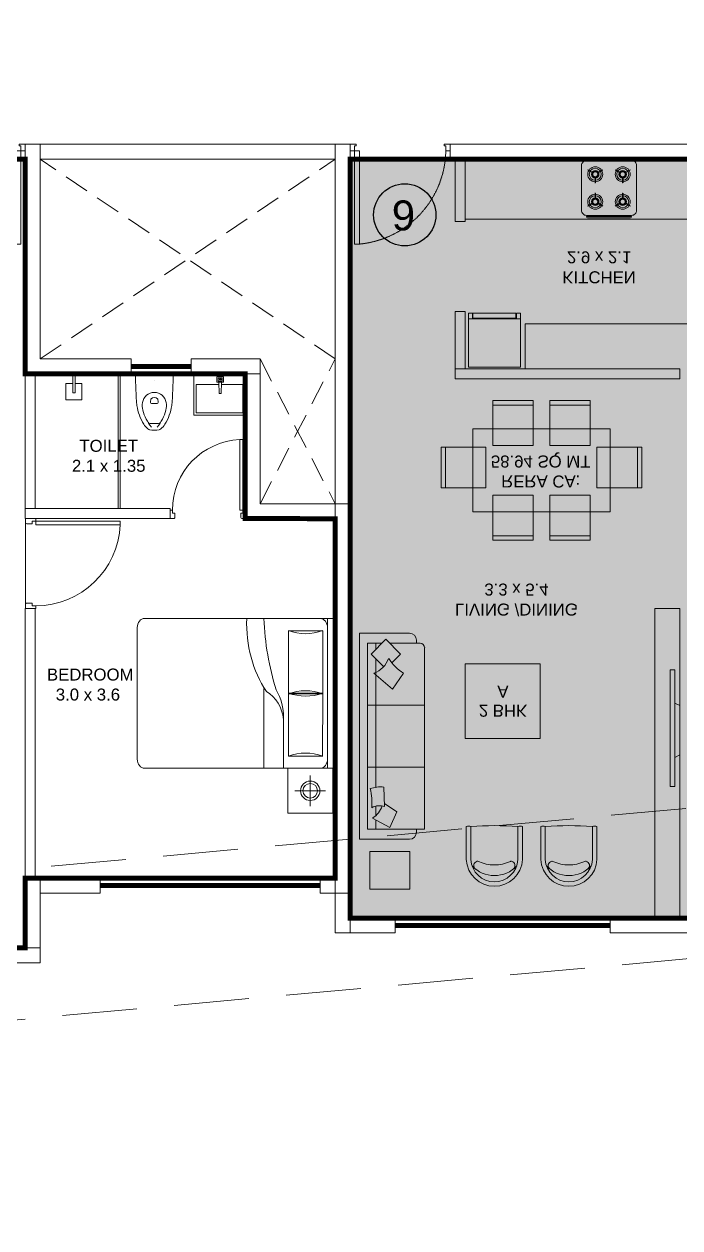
# Model space of a CAD drawing. Header units: inches. Extents: x 27644242 to 29005101, y -955243 to 216979.
# Drawn here: x 28734104 to 28740665, y 39179 to 51236 of the extents above; entities that cross this region are included whole.
import ezdxf

# ---------------------------------------------------------------- set-up
doc = ezdxf.new("R2010")
doc.units = ezdxf.units.IN
doc.header["$MEASUREMENT"] = 0
doc.set_wipeout_variables(frame=1)
for name, pattern in [('01-Xref Col Podium Lvl-1$0$HIDDEN', [0.375, 0.25, -0.125]), ('DASHED', [0.75, 0.5, -0.25]), ('DASHED2', [0.375, 0.25, -0.125]), ('HIDDEN', [0.375, 0.25, -0.125])]:
    doc.linetypes.add(name, pattern=pattern)
doc.layers.get('Defpoints').update_dxf_attribs({"color": 8})
for name, color, linetype, lineweight in [('AHC-A-DUCT', 14, 'HIDDEN', 5), ('DOOR', 4, 'Continuous', 0), ('DOORS', 1, 'Continuous', 9), ('FURN', 250, 'Continuous', 0), ('RVA Site Boundary', 17, 'Continuous', 15), ('WALL', 7, 'Continuous', 20), ('WINDOW', 162, 'Continuous', 13)]:
    doc.layers.add(name, color=color, linetype=linetype, lineweight=lineweight)
doc.layers.add('BHK HATCH', color=8, linetype='Continuous', lineweight=5, transparency=0.85)
doc.layers.add('KPA Stair Line', color=253, linetype='Continuous')
doc.layers.add('text', color=7, linetype='Continuous')
doc.styles.add('AMITS', font='arial.ttf')

# ---------------------------------------------------------------- blocks, each defined once
blk = doc.blocks.new('DOOR_750')
at = {"layer": 'DOOR'}
for points in [[(-70, 50), (-32.5, 50), (-32.5, 750), (-70, 750)], [(-750, 50), (-717.5, 50), (-717.5, 12.5), (-705, 12.5), (-705, 0), (-750, 0)], [(0, 50), (-32.5, 50), (-32.5, 12.5), (-45, 12.5), (-45, 0), (0, 0)]]:
    blk.add_lwpolyline(points, close=True, dxfattribs=at)
at = {"layer": 'DOOR', "linetype": 'DASHED', "ltscale": 10}
blk.add_arc((-2.4, 38), 715.2, 95.4221, 179.04025, dxfattribs=at)
blk = doc.blocks.new('FRDG')
at = {"layer": 'FURN', "color": 8, "lineweight": 0, "extrusion": (3.3432e-08, -6.87431e-09, 1), "elevation": 0}
for points in [[(9345.998, -728.492), (9346.508, -728.492), (9346.508, -727.946), (9345.998, -727.946)], [(9346.508, -727.946), (9346.566, -727.946), (9346.566, -727.986), (9346.508, -727.986)], [(9346.514, -727.992), (9346.566, -727.992), (9346.566, -728.444), (9346.514, -728.444)], [(9346.508, -728.452), (9346.566, -728.452), (9346.566, -728.492), (9346.508, -728.492)]]:
    blk.add_lwpolyline(points, close=True, dxfattribs=at)
blk = doc.blocks.new('hob')
at = {"layer": 'FURN', "extrusion": (2e-16, 7.34249e-08, 1)}
for p, q in [((-747640, 890447), (-747613, 890399)), ((-747636, 890449), (-747608, 890402)), ((-747280, 890449), (-747308, 890402)), ((-747276, 890447), (-747303, 890399)), ((-747640, 890302), (-747613, 890350)), ((-747636, 890300), (-747608, 890347)), ((-747510, 890377), (-747566, 890377)), ((-747510, 890372), (-747566, 890372)), ((-747405, 890377), (-747350, 890377)), ((-747405, 890372), (-747350, 890372)), ((-747280, 890300), (-747308, 890347)), ((-747276, 890302), (-747303, 890350)), ((-747640, 890172), (-747613, 890124)), ((-747640, 890027), (-747613, 890075)), ((-747636, 890174), (-747608, 890127)), ((-747636, 890025), (-747608, 890072)), ((-747510, 890102), (-747566, 890102)), ((-747510, 890097), (-747566, 890097)), ((-747405, 890102), (-747350, 890102)), ((-747405, 890097), (-747350, 890097)), ((-747280, 890174), (-747308, 890127)), ((-747280, 890025), (-747308, 890072)), ((-747276, 890172), (-747303, 890124)), ((-747276, 890027), (-747303, 890075))]:
    blk.add_line(p, q, dxfattribs=at)
at = {"layer": 'FURN', "extrusion": (2e-16, 7.34249e-08, 1), "elevation": 0}
for points in [[(-747233, 889962), (-747683, 889962, -0.414214), (-747733, 890012), (-747733, 890462, -0.414214), (-747683, 890512), (-747233, 890512, -0.414214), (-747183, 890462), (-747183, 890012, -0.414214)], [(-747173, 890462, -0.414214), (-747158, 890447), (-747158, 890027, -0.414214), (-747173, 890012), (-747173, 890027)]]:
    blk.add_lwpolyline(points, format="xyb", close=True, dxfattribs=at)
at = {"layer": 'FURN', "extrusion": (2e-16, 7.34249e-08, 1), "const_width": 20, "elevation": 0}
for points in [[(-747625, 890375, 1), (-747565, 890375, 1)], [(-747290, 890375, 1), (-747350, 890375, 1)], [(-747625, 890100, -1), (-747565, 890100, -1)], [(-747290, 890100, 1), (-747350, 890100, 1)]]:
    blk.add_lwpolyline(points, format="xyb", close=True, dxfattribs=at)
at = {"layer": 'FURN', "extrusion": (2e-16, 7.34249e-08, 1)}
for centre, radius in [((-747595, 890375, 0), 75), ((-747595, 890375, 0), 60), ((-747320, 890375, 0), 75), ((-747320, 890375, 0), 60), ((-747595, 890375, 0), 37.5), ((-747320, 890375, 0), 37.5), ((-747595, 890100, 0), 75), ((-747595, 890100, 0), 60), ((-747595, 890100, 0), 37.5), ((-747320, 890100, 0), 75), ((-747320, 890100, 0), 60), ((-747320, 890100, 0), 37.5)]:
    blk.add_circle(centre, radius, dxfattribs=at)
for centre, start, end in [((-747595, 890375, 0), 118.3146, 121.6854), ((-747320, 890375, 0), 58.3146, 61.6854), ((-747320, 890375, 0), 58.3146, 61.6854), ((-747595, 890375, 0), 238.3146, 241.6854), ((-747595, 890375, 0), 358.3146, 1.6854), ((-747320, 890375, 0), 178.3146, 181.6854), ((-747320, 890375, 0), 298.3146, 301.6854), ((-747595, 890100, 0), 118.3146, 121.6854), ((-747595, 890100, 0), 358.3146, 1.6854), ((-747320, 890100, 0), 178.3146, 181.6854), ((-747320, 890100, 0), 58.3146, 61.6854), ((-747320, 890100, 0), 58.3146, 61.6854), ((-747595, 890100, 0), 238.3146, 241.6854), ((-747320, 890100, 0), 298.3146, 301.6854)]:
    blk.add_arc(centre, 85, start, end, dxfattribs=at)
blk = doc.blocks.new('DINING TBALE')
at = {"layer": 'FURN'}
for p, q in [((552, 1665, 0), (552, 1710, 0)), ((552, 1710, 0), (957, 1710, 0)), ((552, 1665, 0), (552, 1710, 0)), ((957, 1710, 0), (957, 1665, 0)), ((1123, 1710, 0), (1123, 1665, 0)), ((1528, 1710, 0), (1123, 1710, 0)), ((1528, 1665, 0), (1528, 1710, 0)), ((1528, 1665, 0), (1528, 1710, 0)), ((957, 1665, 0), (552, 1665, 0)), ((552, 1665, 0), (552, 1260, 0)), ((957, 1665, 0), (552, 1665, 0)), ((957, 1260, 0), (957, 1665, 0)), ((1123, 1260, 0), (1123, 1665, 0)), ((1123, 1665, 0), (1528, 1665, 0)), ((1123, 1665, 0), (1528, 1665, 0)), ((1528, 1665, 0), (1528, 1260, 0)), ((1726, 1426, 0), (354, 1426, 0)), ((354, 1426, 0), (354, 594, 0)), ((1726, 1426, 0), (1726, 594, 0)), ((552, 1260, 0), (957, 1260, 0)), ((1528, 1260, 0), (1123, 1260, 0)), ((35, 1184, 0), (80, 1184, 0)), ((35, 779, 0), (35, 1184, 0)), ((485, 1184, 0), (80, 1184, 0)), ((80, 1184, 0), (80, 779, 0)), ((80, 1184, 0), (80, 779, 0)), ((485, 779, 0), (485, 1184, 0)), ((1595, 1184, 0), (2000, 1184, 0)), ((1595, 779, 0), (1595, 1184, 0)), ((2045, 1184, 0), (2000, 1184, 0)), ((2000, 1184, 0), (2000, 779, 0)), ((2000, 1184, 0), (2000, 779, 0)), ((2045, 779, 0), (2045, 1184, 0)), ((80, 779, 0), (35, 779, 0)), ((80, 779, 0), (35, 779, 0)), ((80, 779, 0), (485, 779, 0)), ((552, 761, 0), (957, 761, 0)), ((552, 761, 0), (552, 356, 0)), ((957, 761, 0), (957, 356, 0)), ((1123, 761, 0), (1123, 356, 0)), ((1528, 761, 0), (1123, 761, 0)), ((1528, 761, 0), (1528, 356, 0)), ((2000, 779, 0), (1595, 779, 0)), ((2000, 779, 0), (2045, 779, 0)), ((2000, 779, 0), (2045, 779, 0)), ((354, 594, 0), (1726, 594, 0)), ((552, 356, 0), (552, 311, 0)), ((552, 356, 0), (552, 311, 0)), ((957, 356, 0), (552, 356, 0)), ((957, 356, 0), (552, 356, 0)), ((552, 311, 0), (957, 311, 0)), ((957, 311, 0), (957, 356, 0)), ((1123, 311, 0), (1123, 356, 0)), ((1123, 356, 0), (1528, 356, 0)), ((1123, 356, 0), (1528, 356, 0)), ((1528, 311, 0), (1123, 311, 0)), ((1528, 356, 0), (1528, 311, 0)), ((1528, 356, 0), (1528, 311, 0))]:
    blk.add_line(p, q, dxfattribs=at)
blk = doc.blocks.new('TVVVV')
at = {"layer": 'FURN', "ltscale": 1000, "elevation": 0}
blk.add_lwpolyline([(-130, 740), (-82, 740), (-82, -429), (-130, -429)], close=True, dxfattribs=at)
for points in [[(-130, 447), (-179, 422)], [(-130, -96), (-179, -71)]]:
    blk.add_lwpolyline(points, dxfattribs=at)
blk = doc.blocks.new('sofasaaaaaaaaaaa')
at = {"color": 0, "linetype": 'ByBlock'}
for p, q in [((-322, 710), (-322, 745)), ((-275, 791), (1541, 791)), ((299, 791), (299, 221)), ((920, 791), (920, 221)), ((1541, 791), (1541, 221)), ((-422, 139), (-422, 640)), ((-352, 710), (-322, 710)), ((-322, 710), (-322, 444)), ((1541, 710), (1571, 710)), ((1541, 424), (1541, 710)), ((1641, 640), (1641, 139)), ((-214, 551), (-363, 403)), ((-126, 463), (-214, 551)), ((137, 471), (-22, 580)), ((1283, 389), (1366, 514)), ((1366, 514), (1522, 442)), ((-363, 403), (-214, 255)), ((-322, 363), (-322, 221)), ((-214, 255), (-87, 383)), ((-22, 283), (137, 471)), ((1118, 382), (1314, 390)), ((1522, 442), (1430, 270)), ((-262, 302), (-322, 302)), ((1121, 302), (-167, 302)), ((1405, 302), (1310, 302)), ((1541, 302), (1447, 302)), ((1641, 139), (-422, 139)), ((-322, 221), (1541, 221))]:
    blk.add_line(p, q, dxfattribs=at)
for centre, radius, start, end in [((-275, 745), 46.6, 90, 180), ((-352, 640), 69.8, 90, 180), ((1571, 640), 69.8, 0, 90), ((-415, 825), 463, 301.9301, 328.0699), ((-242, 211), 231, 18.0785, 71.9215), ((1465, 354), 348, 175.4155, 198.0697), ((1460, 340), 155, 160.8325, 209.9235), ((1234, 147), 231, 32.3301, 71.5057), ((1280, -338), 602, 85.599, 104.0402)]:
    blk.add_arc(centre, radius, start, end, dxfattribs=at)
blk = doc.blocks.new('cha-1')
at = {"color": 0, "linetype": 'ByBlock'}
for points in [[(375, 10), (375, 453, 0.950858), (-375, 453), (-375, 10)], [(315, 11), (315, 452, 0.946504), (-315, 452), (-315, 11)]]:
    blk.add_lwpolyline(points, format="xyb", dxfattribs=at)
for centre, radius, start, end in [((0, 263), 405, 42.4573, 137.5427), ((-217, 533), 58.2, 126.2045, 258.1486), ((0, 17), 508, 65.1508, 114.8492), ((217, 533), 58.2, 281.8514, 53.7955), ((-224, 501), 25, 258.1486, 294.8492), ((224, 501), 25, 245.1508, 281.8514), ((-347, 125), 118, 256.2867, 285.6904), ((0, 4466), 4466, 265.9551, 274.0449), ((347, 125), 118, 254.3096, 283.7133)]:
    blk.add_arc(centre, radius, start, end, dxfattribs=at)
blk = doc.blocks.new('A$C4D4B4B8A')
at = {"layer": 'BHK HATCH', "ltscale": 500, "true_color": 0xff00ff}
h = blk.add_hatch(color=6, dxfattribs=at)
h.dxf.hatch_style = 1
edge = h.paths.add_edge_path()
edge.add_line((250, 150), (4100, 150))
edge.add_line((4100, 150), (4100, 2400))
edge.add_line((4100, 2400), (4250, 2400))
edge.add_line((4250, 2400), (4250, 2300))
edge.add_line((4250, 2300), (5550, 2300))
edge.add_line((5550, 2300), (5550, 3750))
edge.add_line((5550, 3750), (7350, 3750))
edge.add_line((7350, 3750), (7350, 2300))
edge.add_line((7350, 2300), (9750, 2300))
edge.add_line((9750, 2300), (9750, 7748))
edge.add_line((9750, 7748), (6450, 7748))
edge.add_line((6450, 7748), (6450, 7750))
edge.add_line((6450, 7750), (3450, 7750))
edge.add_line((3450, 7750), (3450, 7750))
edge.add_line((3450, 7750), (50, 7750))
edge.add_line((50, 7750), (50, 150))
edge.add_line((50, 150), (1450, 150))
at = {"layer": 'Defpoints', "ltscale": 500}
blk.add_lwpolyline([(250, 150, 50, 50, 0), (4100, 150, 50, 50, 0), (4100, 2400, 50, 50, 0), (4250, 2400, 50, 50, 0), (4250, 2300, 50, 50, 0), (5550, 2300, 50, 50, 0), (5550, 3750, 50, 50, 0), (7350, 3750, 50, 50, 0), (7350, 2300, 50, 50, 0), (9750, 2300, 50, 50, 0), (9750, 7748, 50, 50, 0), (6450, 7748, 50, 50, 0), (6450, 7750, 50, 50, 0), (3450, 7750, 50, 50, 0), (3450, 7750, 50, 50, 0), (50, 7750, 50, 50, 0), (50, 150, 50, 50, 0), (1450, 150, 50, 50, 0)], format="xyseb", dxfattribs=at)
at = {"layer": 'FURN', "ltscale": 500}
for p, q in [((1800, 1800), (1800, 2250)), ((4100, 1800), (1800, 1800)), ((4100, 750), (1200, 750))]:
    blk.add_line(p, q, dxfattribs=at)
blk.add_lwpolyline([(3348, 7750), (3098, 7750), (3098, 4650), (3348, 4650)], close=True, dxfattribs=at)
at = {"layer": 'FURN', "ltscale": 500, "elevation": 0}
blk.add_lwpolyline([(248, 7460), (648, 7460), (648, 7085), (248, 7085)], close=True, dxfattribs=at)
at = {"layer": 'FURN', "ltscale": 1000}
blk.add_lwpolyline([(1951, 5953), (1201, 5953), (1201, 5203), (1951, 5203)], close=True, dxfattribs=at)
at = {"layer": 'WALL', "ltscale": 500}
for p, q in [((1100, 2250), (1100, 1675)), ((1200, 1675), (1200, 2250)), ((1200, 1675), (1100, 1675)), ((1100, 775), (1100, 150)), ((1200, 775), (1100, 775)), ((1200, 750), (1200, 775)), ((1200, 750), (1200, 150)), ((1100, 150), (1200, 150))]:
    blk.add_line(p, q, dxfattribs=at)
for points in [[(-100, 0), (50, 0), (50, 7900), (-100, 7900)], [(50, 7900), (50, 7750), (500, 7750), (500, 7900)], [(2650, 7900), (2650, 7750), (3800, 7750), (3800, 7900)], [(1100, 2350), (1100, 2250), (3350, 2250), (3350, 2350)], [(1050, 0), (4250, 0), (4250, 150), (1050, 150)]]:
    blk.add_lwpolyline(points, close=True, dxfattribs=at)
at = {"layer": 'WINDOW', "ltscale": 500, "const_width": 50}
blk.add_lwpolyline([(500, 7825), (2650, 7825)], dxfattribs=at)
at = {"layer": 'DOOR', "xscale": -1.333333977559269, "yscale": 1.333333977559269, "zscale": 1.333333977559269}
blk.add_blockref('DOOR_750', (50, 0), dxfattribs=at)
at = {"layer": 'FURN', "ltscale": 1000, "xscale": -1, "rotation": 270}
blk.add_blockref('sofasaaaaaaaaaaa', (4, 5320), dxfattribs=at)
at = {"layer": 'FURN', "ltscale": 1000, "xscale": -1}
blk.add_blockref('TVVVV', (3170, 5694, 0), dxfattribs=at)
at = {"layer": 'FURN', "ltscale": 1000}
blk.add_blockref('DINING TBALE', (924, 2256, 0), dxfattribs=at)
at = {"layer": 'FURN', "extrusion": (6.40542e-09, 9.36485e-09, 1), "xscale": -950.0000000000178, "yscale": 950.0000000000115, "zscale": 950.0000000000107, "rotation": 89.97491652646744}
blk.add_blockref('FRDG', (-686427, 8881233, 0), dxfattribs=at)
at = {"layer": 'FURN', "rotation": 90.0000000000086}
blk.add_blockref('hob', (892877, 747896, 0), dxfattribs=at)
at = {"layer": 'text', "color": 1, "ltscale": 100, "char_height": 120, "width": 1715.23, "attachment_point": 3, "style": 'AMITS'}
for s, insert in [('\\pxqc;2 BHK', (2437, 5734)), ('\\pxqc;A', (2436, 5543))]:
    blk.add_mtext(s, dxfattribs=dict(at, insert=insert))
at = {"layer": 'text', "ltscale": 100, "char_height": 120, "width": 1715.23, "style": 'AMITS'}
for s, insert, attachment_point in [('\\pxqc;LIVING /DINING\\P3.3 x 5.4', (856, 4399), 7), ('\\pxqc;RERA CA: \\P58.94 SQ MT', (2814, 3085), 9), ('\\pxqc;KITCHEN\\P2.9 x 2.1', (1683, 1071), 7)]:
    blk.add_mtext(s, dxfattribs=dict(at, insert=insert, attachment_point=attachment_point))
at = {"layer": 'FURN', "ltscale": 1000, "xscale": 0.7494972036074088, "yscale": 0.7494972036074088, "zscale": 0.7494972036074088, "rotation": 359.9999999997227}
for p in [(1493, 6825), (2238, 6825)]:
    blk.add_blockref('cha-1', p, dxfattribs=at)
blk = doc.blocks.new('A$C3D5F2F58')
at = {"color": 0, "linetype": 'ByBlock'}
blk.add_wipeout([(188, 0), (-188, 0), (-185, -125), (-183, -194), (-179, -263), (-176, -302), (-170, -349), (-151, -415), (-144, -433), (-131, -459), (-112, -495), (-106, -504), (-86, -530), (-72, -545), (-64, -553), (-56, -558), (-41, -562), (-23, -564), (3, -565), (30, -563), (47, -561), (56, -558), (74, -543), (101, -511), (135, -451), (158, -392), (171, -340), (179, -260), (185, -136), (187, -46)], dxfattribs=at)
for p, q in [((-188, 0), (188, 0)), ((0, -63), (0, -63)), ((-38, -282), (-36, -255)), ((-24, -298), (24, -298)), ((36, -255), (38, -282)), ((-43, -497), (43, -497))]:
    blk.add_line(p, q, dxfattribs=at)
at = {"color": 0, "linetype": 'ByBlock', "extrusion": (0, 0, -1)}
for centre, major_axis, ratio, start_param, end_param in [((3903, 5), (4088, 164), 0.940247, 3.100232, 3.182953), ((-3903, 5), (-4088, 164), 0.940247, 3.100232, 3.182953), ((0, -305), (84.4, 84.4), 1, 4.07333, 6.922251), ((0, -292), (-38.2, 38.2), 1, 0.139988, 1.430816), ((276, -258), (321, 321), 1, 3.353441, 3.79389), ((87, -319), (147, 147), 1, 3.705861, 4.079165), ((-24, -284), (10, 10), 1, 2.356198, 4.018929), ((-27, -256), (6.03, 6.03), 1, 4.01894, 4.852375), ((24, -284), (-10, 10), 1, 2.264265, 3.926995), ((27, -256), (6.03, 6.03), 1, -0.139979, 0.693472), ((-276, -258), (-321, 321), 1, 2.489302, 2.929752), ((-87, -319), (-147, 147), 1, 2.204028, 2.577331), ((326, -246), (-323, 323), 1, 4.816657, 5.23508), ((-326, -246), (-323, 323), 1, 2.618909, 3.037332), ((119, -350), (193, 193), 1, 3.092098, 3.328462), ((-41, -527), (24.1, 24.1), 1, 2.528301, 3.092099), ((-43, -474), (16.1, 16.1), 1, 2.356198, 3.387836), ((0, -292), (-193, 193), 1, 3.75489, 4.099099), ((43, -474), (16.1, 16.1), 1, 1.324559, 2.356198), ((41, -527), (24.1, 24.1), 1, 1.620298, 2.184095), ((-119, -350), (193, 193), 1, 1.383935, 1.620298)]:
    blk.add_ellipse(centre, major_axis=major_axis, ratio=ratio, start_param=start_param, end_param=end_param, dxfattribs=at)
blk = doc.blocks.new('A$C3E645E75')
at = {"extrusion": (0, 0, -1), "zscale": -0.9999999999999998, "rotation": 179.9999999999989}
blk.add_blockref('A$C3D5F2F58', (0, 0), dxfattribs=at)
blk = doc.blocks.new('A$C3C731254-flat-1')
at = {"layer": 'FURN'}
for p, q in [((-77430, -2820), (-77431, -2802)), ((-77430, -2802), (-77318, -2797)), ((-77430, -2820), (-77318, -2825))]:
    blk.add_line(p, q, dxfattribs=at)
for points in [[(-77233, -3061), (-77648, -3061), (-77648, -2547), (-77233, -2547)], [(-77263, -2843), (-77263, -2778), (-77318, -2778), (-77318, -2843)], [(-77275, -2831), (-77275, -2791), (-77306, -2791), (-77306, -2831)], [(-77287, -2819), (-77287, -2803), (-77293, -2803), (-77293, -2819)]]:
    blk.add_lwpolyline(points, close=True, dxfattribs=at)
blk.add_lwpolyline([(-77339, -2824), (-77339, -3036), (-77623, -3036), (-77623, -2572), (-77339, -2572), (-77339, -2798)], dxfattribs=at)
blk = doc.blocks.new('A$C3A956F37-flat-1')
at = {"layer": 'FURN'}
blk.add_line((-168, 90), (0, 90), dxfattribs=at)
for points in [[(-97, 67), (-97, 0), (-259, 0), (-259, 161), (-97, 161), (-97, 90)], [(0, 67), (-191, 67), (-191, 90), (-168, 90)]]:
    blk.add_lwpolyline(points, dxfattribs=at)
blk = doc.blocks.new('A$C6E20521E-flat-1-flatten-1')
at = {"layer": 'DOORS', "color": 251}
for p, q in [((-63, 103), (-63, 949)), ((-63, 949), (-27, 949)), ((-27, 103), (-27, 949)), ((-900, 0), (-900, 103)), ((-873, 103), (-900, 103)), ((0, 0), (-900, 0)), ((-873, 67), (-873, 103)), ((-846, 67), (-873, 67)), ((-846, 13), (-846, 67)), ((-27, 103), (-63, 103)), ((-54, 13), (-54, 67)), ((-54, 67), (-27, 67)), ((-27, 103), (0, 103)), ((-27, 67), (-27, 103)), ((0, 0), (0, 103)), ((-859, 0), (-900, 0)), ((-40, 0), (0, 0))]:
    blk.add_line(p, q, dxfattribs=at)
at = {"layer": 'DOORS', "color": 251, "extrusion": (0, 0, -1)}
for centre, major_axis, start_param, end_param in [((-27, 103), (-729, -429), 0.531535, 2.059765), ((-859, 13), (-11.7, -6.7), 3.665191, 5.235988), ((-40, 13), (-11.7, -6.7), 5.235988, 6.806784)]:
    blk.add_ellipse(centre, major_axis=major_axis, ratio=1, start_param=start_param, end_param=end_param, dxfattribs=at)
blk = doc.blocks.new('A$C700F438C')
at = {"layer": 'FURN', "color": 8, "extrusion": (-6.65399e-08, 5.27913e-08, 1)}
for p, q in [((0.073, 1.5, 0), (1.83, 1.5, 0)), ((1.98, 1.5, 0), (1.53, 1.5, 0)), ((1.98, 1.5, 0), (1.53, 1.5, 0)), ((1.98, 1.5, 0), (1.53, 1.5, 0)), ((1.904, 1.5, 0), (1.904, 0, 0)), ((0, 0.091, 0), (0, 1.409, 0)), ((1.855, 1.378, 0), (1.512, 1.378, 0)), ((1.512, 1.378, 0), (1.512, 0.747, 0)), ((1.855, 0.747, 0), (1.855, 1.378, 0)), ((1.267, 0.799, 0), (1.267, 0, 0)), ((1.512, 0.122, 0), (1.512, 0.754, 0)), ((1.512, 0.754, 0), (1.855, 0.754, 0)), ((1.512, 0.747, 0), (1.855, 0.747, 0)), ((1.855, 0.754, 0), (1.855, 0.122, 0)), ((1.463, 0.503, 0), (1.463, 0, 0)), ((1.855, 0.122, 0), (1.512, 0.122, 0)), ((1.83, 0, 0), (0.074, 0, 0)), ((1.904, 0, 0), (1.98, 0, 0))]:
    blk.add_line(p, q, dxfattribs=at)
at = {"layer": 'FURN', "linetype": 'Continuous', "lineweight": 0, "extrusion": (-6.65399e-08, 5.27913e-08, 1)}
blk.add_line((1.83, 0, 0), (1.917, 0, 0), dxfattribs=at)
at = {"layer": 'FURN', "color": 8, "extrusion": (6.65399e-08, -5.27913e-08, -1)}
for centre, major_axis, ratio, start_param, end_param in [((0.073, 1.409, 0), (0, -0.0914, 0), 0.803207, 1.570796, 3.141593), ((1.959, 1.454, 0), (0, -1.077, 0), 0.803207, 0.880587, 1.613256), ((3.067, 1.603, 0), (0, -2.243, 0), 0.803207, 1.197175, 1.525138), ((1.83, 1.409, 0), (0, -0.0914, 0), 0.803207, 3.141593, 4.712389), ((1.683, 2.11, 0), (0, -0.762, 0), 0.803207, -0.283794, 0.283794), ((0.669, 0.085, 0), (-0.705, -0.615, 0), 0.604617, 2.952061, 3.536756), ((-0.032, 0.19, 0), (-1.467, -0.494, 0), 0.581007, 3.019706, 3.343381), ((1.684, 0.015, 0), (0, -0.762, 0), 0.803207, 2.857799, 3.425387), ((0.074, 0.091, 0), (0, -0.0914, 0), 0.803207, 0, 1.570796), ((1.83, 0.092, 0), (0, -0.0914, 0), 0.803207, -1.570796, 0)]:
    blk.add_ellipse(centre, major_axis=major_axis, ratio=ratio, start_param=start_param, end_param=end_param, dxfattribs=at)
at = {"layer": 'FURN', "color": 8, "extrusion": (-6.65399e-08, 5.27913e-08, 1)}
for centre, start_param, end_param in [((1.683, 1.485, 0), -0.283794, 0.283794), ((1.684, -0.61, 0), 2.857799, 3.425387)]:
    blk.add_ellipse(centre, major_axis=(0, -0.762, 0), ratio=0.803207, start_param=start_param, end_param=end_param, dxfattribs=at)
blk = doc.blocks.new('BEDROOM')
at = {"layer": 'FURN', "linetype": 'Continuous', "extrusion": (-5.00305e-08, -8.66553e-08, 1)}
for p, q in [((1066, 501, 0), (1066, 193, 0)), ((912, 347, 0), (1220, 347, 0))]:
    blk.add_line(p, q, dxfattribs=at)
at = {"layer": 'FURN', "ltscale": 500}
blk.add_line((1315, 122, 0), (1315, -1378, 0), dxfattribs=at)
at = {"layer": 'FURN', "ltscale": 0.05, "extrusion": (-5.00305e-08, -8.66553e-08, 1), "elevation": 0}
blk.add_lwpolyline([(1291, 122), (841, 122), (841, 572), (1291, 572)], close=True, dxfattribs=at)
at = {"layer": 'FURN', "linetype": 'Continuous', "extrusion": (-5.00305e-08, -8.66553e-08, 1)}
for radius in [97, 72.8]:
    blk.add_circle((1066, 347, 0), radius, dxfattribs=at)
at = {"layer": 'FURN', "extrusion": (-3.01072e-07, 1.30707e-07, 1), "xscale": -1000.000000000015, "yscale": 1000.000000000015, "zscale": 1000.000000000007, "rotation": 180.0236273616612}
blk.add_blockref('A$C700F438C', (-665, 121, 0), dxfattribs=at)
blk = doc.blocks.new('A$C65A37FE3-flat-1-flatten-1')
at = {"layer": 'DOOR', "color": 252, "true_color": 0x939598}
for p, q in [((34, 0), (0, 0)), ((0, 0), (0, -86)), ((23, -86), (0, -86)), ((45, -56), (23, -56)), ((23, -56), (23, -86)), ((23, -86), (53, -86)), ((23, -86), (23, -791)), ((45, -11), (45, -56)), ((53, -86), (53, -791)), ((705, -11), (705, -56)), ((705, -56), (728, -56)), ((716, 0), (750, 0)), ((728, -56), (728, -86)), ((728, -86), (750, -86)), ((750, 0), (750, -86)), ((53, -791), (23, -791))]:
    blk.add_line(p, q, dxfattribs=at)
at = {"layer": 'DOOR', "color": 252, "extrusion": (0, 0, -1)}
for centre, major_axis, start_param, end_param in [((34, -11), (-9.71, -5.68), 2.09983, 3.670626), ((23, -86), (-611, -353), 3.665191, 5.193422), ((716, -11), (-9.71, -5.68), 0.529033, 2.09983)]:
    blk.add_ellipse(centre, major_axis=major_axis, ratio=1, start_param=start_param, end_param=end_param, dxfattribs=at)
blk = doc.blocks.new('ddd')
at = {"layer": 'FURN', "ltscale": 500}
for p, q in [((6050, 2900, 0), (6050, 4250, 0)), ((6070, 2900, 0), (6070, 4250, 0))]:
    blk.add_line(p, q, dxfattribs=at)
at = {"layer": 'WALL', "ltscale": 500}
for p, q in [((6180, 4400, 0), (5270, 4400, 0)), ((6780, 4250, 0), (6780, 4400, 0)), ((6780, 4400, 0), (7470, 4400, 0)), ((7470, 4400, 0), (7470, 2949, 0)), ((6780, 4250, 0), (7470, 4250, 0)), ((7320, 4250, 0), (7320, 2800, 0)), ((8370, 2949, 0), (7470, 2949, 0)), ((8370, -950, 0), (8370, 2949, 0)), ((8220, 2800, 0), (7320, 2800, 0)), ((8220, -800, 0), (8220, 2800, 0)), ((8370, 2800, 0), (8370, 2800, 0)), ((8370, -700, 0), (8370, -700, 0)), ((8070, -800, 0), (8220, -800, 0)), ((8070, -800, 0), (8070, -950, 0)), ((8070, -950, 0), (8370, -950, 0))]:
    blk.add_line(p, q, dxfattribs=at)
at = {"layer": 'WALL', "color": 7, "ltscale": 500, "elevation": 0}
for points in [[(5270, 4400), (5270, 6550), (5120, 6550), (5120, 2800)], [(5220, 2900), (5220, 4250)], [(5120, 1900), (5120, -800), (5220, -800), (5220, 1900), (5120, 1900)]]:
    blk.add_lwpolyline(points, dxfattribs=at)
at = {"layer": 'WALL', "ltscale": 500, "elevation": 0}
blk.add_lwpolyline([(5120, 2800), (6570, 2800), (6570, 2900), (5120, 2900)], dxfattribs=at)
at = {"layer": 'WALL', "color": 7, "ltscale": 500, "elevation": 0}
for points in [[(5120, -1500), (5270, -1500), (5270, -800), (5120, -800)], [(5870, -950), (5870, -800), (5270, -800), (5270, -950)], [(5270, -1650), (5270, -1500), (4420, -1500), (4420, -1650)]]:
    blk.add_lwpolyline(points, close=True, dxfattribs=at)
at = {"layer": 'WINDOW', "ltscale": 500, "const_width": 50, "elevation": 0}
blk.add_lwpolyline([(5870, -875), (8070, -875)], dxfattribs=at)
at = {"rotation": 89.99999999999125}
for name, p in [('A$C3A956F37-flat-1', (5686, 4250, 0)), ('A$C3C731254-flat-1', (4259, 81483, 0))]:
    blk.add_blockref(name, p, dxfattribs=at)
at = {"layer": 'DOOR', "xscale": -1.333333977559269, "yscale": 1.333333977559269, "zscale": 1.333333977559269, "rotation": 180}
blk.add_blockref('DOOR_750', (5120, 6550, 0), dxfattribs=at)
at = {"layer": 'FURN', "extrusion": (0, 0, -1), "zscale": -1, "rotation": 179.9997802697438}
blk.add_blockref('A$C3E645E75', (-6411, 4250, 0), dxfattribs=at)
at = {"layer": 'FURN', "ltscale": 500, "xscale": -1, "rotation": 180}
blk.add_blockref('BEDROOM', (6905, 421, 0), dxfattribs=at)
at = {"layer": 'WALL', "ltscale": 500, "rotation": 180}
blk.add_blockref('A$C65A37FE3-flat-1-flatten-1', (7320, 2800, 0), dxfattribs=at)
at = {"layer": 'WALL', "ltscale": 500, "xscale": -1, "rotation": 269.9999999999992}
blk.add_blockref('A$C6E20521E-flat-1-flatten-1', (5121, 2800, 0), dxfattribs=at)
at = {"layer": 'text', "ltscale": 100, "char_height": 120, "width": 1715.23, "attachment_point": 3, "style": 'AMITS'}
for s, insert in [('\\pxqc;TOILET\\P2.1 x 1.35', (6812, 3589, 0)), ('\\pxqc; BEDROOM\\P3.0 x 3.6', (6604, 1298, 0))]:
    blk.add_mtext(s, dxfattribs=dict(at, insert=insert))
at = {"layer": 'Defpoints', "ltscale": 500, "elevation": 0}
blk.add_lwpolyline([(1120, 6400, 50, 50, 0), (1120, 4150, 50, 50, 0), (970, 4150, 50, 50, 0), (970, 4250, 50, 50, 0), (-679, 4250, 50, 50, 0), (-679, 2800, 50, 50, 0), (-2578, 2800, 50, 50, 0), (-2578, 4250, 50, 50, 0), (-4979, 4250, 50, 50, 0), (-4978, -800, 50, 50, 0), (-1579, -800, 50, 50, 0), (-1579, -1501, 50, 50, 0), (1070, -1500, 50, 50, 0), (1070, -1500, 50, 50, 0), (5120, -1500, 50, 50, 0), (5120, -800, 50, 50, 0), (8220, -800, 50, 50, 0), (8220, 2799, 50, 50, 0), (7320, 2800, 50, 50, 0), (7320, 4250, 50, 50, 0), (5120, 4250, 50, 50, 0), (5120, 6400, 50, 50, 0), (1120, 6400, 50, 50, 0)], format="xyseb", dxfattribs=at)
at = {"layer": 'WALL', "ltscale": 500}
for q in [(6180, 4400, 0), (5120, 4250, 0)]:
    blk.add_line((6180, 4250, 0), q, dxfattribs=at)
at = {"layer": 'WINDOW', "ltscale": 500, "const_width": 50, "elevation": 0}
blk.add_lwpolyline([(6180, 4325), (6780, 4325)], dxfattribs=at)

msp = doc.modelspace()

# ---------------------------------------------------------------- linework, layer by layer
at = {"layer": 'WALL', "ltscale": 500}
msp.add_lwpolyline([(28734266.1, 49882.8), (28737216.2, 49882.8), (28737216.2, 50032.8), (28734266.1, 50032.8)], close=True, dxfattribs=at)

# ---------------------------------------------------------------- next in the draw order: block references
at = {"color": 2, "ltscale": 500, "xscale": -1, "rotation": 180}
msp.add_blockref('A$C4D4B4B8A', (28737316.1, 50032.8), dxfattribs=at)

# ---------------------------------------------------------------- next in the draw order: linework, layer by layer
at = {"layer": 'AHC-A-DUCT', "linetype": 'DASHED2', "ltscale": 1000}
for p, q in [((28734266.1, 47882.8), (28737216.2, 49882.8)), ((28737216.1, 47882.8), (28734266.1, 49882.8)), ((28736465.7, 46432.5), (28737216.1, 47882.8)), ((28736465.7, 47882.8), (28737216.1, 46432.5))]:
    msp.add_line(p, q, dxfattribs=at)
at = {"layer": 'text', "color": 1, "ltscale": 500}
msp.add_circle((28737912.6, 49325.2), 311.4, dxfattribs=at)

# ---------------------------------------------------------------- next in the draw order: texts
at = {"layer": 'text', "color": 1, "ltscale": 100, "insert": (28737526.7, 49469.6), "char_height": 300, "width": 744.906, "attachment_point": 1, "style": 'AMITS'}
msp.add_mtext('\\pxqc;9', dxfattribs=at)

# ---------------------------------------------------------------- next in the draw order: block references
at = {"layer": 'KPA Stair Line', "ltscale": 500}
msp.add_blockref('ddd', (28728995.9, 43483.1, 0), dxfattribs=at)

# ---------------------------------------------------------------- next in the draw order: linework, layer by layer
at = {"layer": 'RVA Site Boundary', "linetype": '01-Xref Col Podium Lvl-1$0$HIDDEN', "ltscale": 3000}
for points in [[(28761838.7, 42497.1), (28755905.9, 42663), (28749977.9, 42467.8), (28749256.9, 42402.1), (28741955.5, 41985.2), (28733624.9, 41226.9), (28733013.3, 41097.1), (28732304, 40929), (28713285.1, 35925.3), (28711605.9, 35448.6), (28711440.2, 35401.9), (28710425.7, 35165.9), (28709966.3, 35060.1), (28709865.1, 35031.7), (28706230.5, 43449.5), (28698771.7, 60563.8), (28697412.5, 63636.2), (28698061.3, 63644.8), (28714626.9, 63809), (28721180.9, 63750), (28728668.1, 63772), (28742981.5, 63766.7), (28767232.3, 63747.8)], [(28761666.7, 44002.5), (28755902.2, 44163.7), (28749885, 43965.5), (28749146.1, 43898.2), (28741844.7, 43481.3), (28733400.5, 42712.7), (28732684.5, 42560.7), (28731940.1, 42384.3), (28712889.4, 37372.3), (28711197.7, 36891.9), (28711066.7, 36855), (28710744.1, 36780), (28707606.6, 44046.4), (28700145.1, 61166.8), (28699705.3, 62161), (28714627.6, 62308.9), (28721176.3, 62249.9), (28728670, 62272), (28742980.7, 62266.7), (28767228.6, 62247.8)]]:
    msp.add_lwpolyline(points, dxfattribs=at)

doc.saveas('drawing.dxf')
